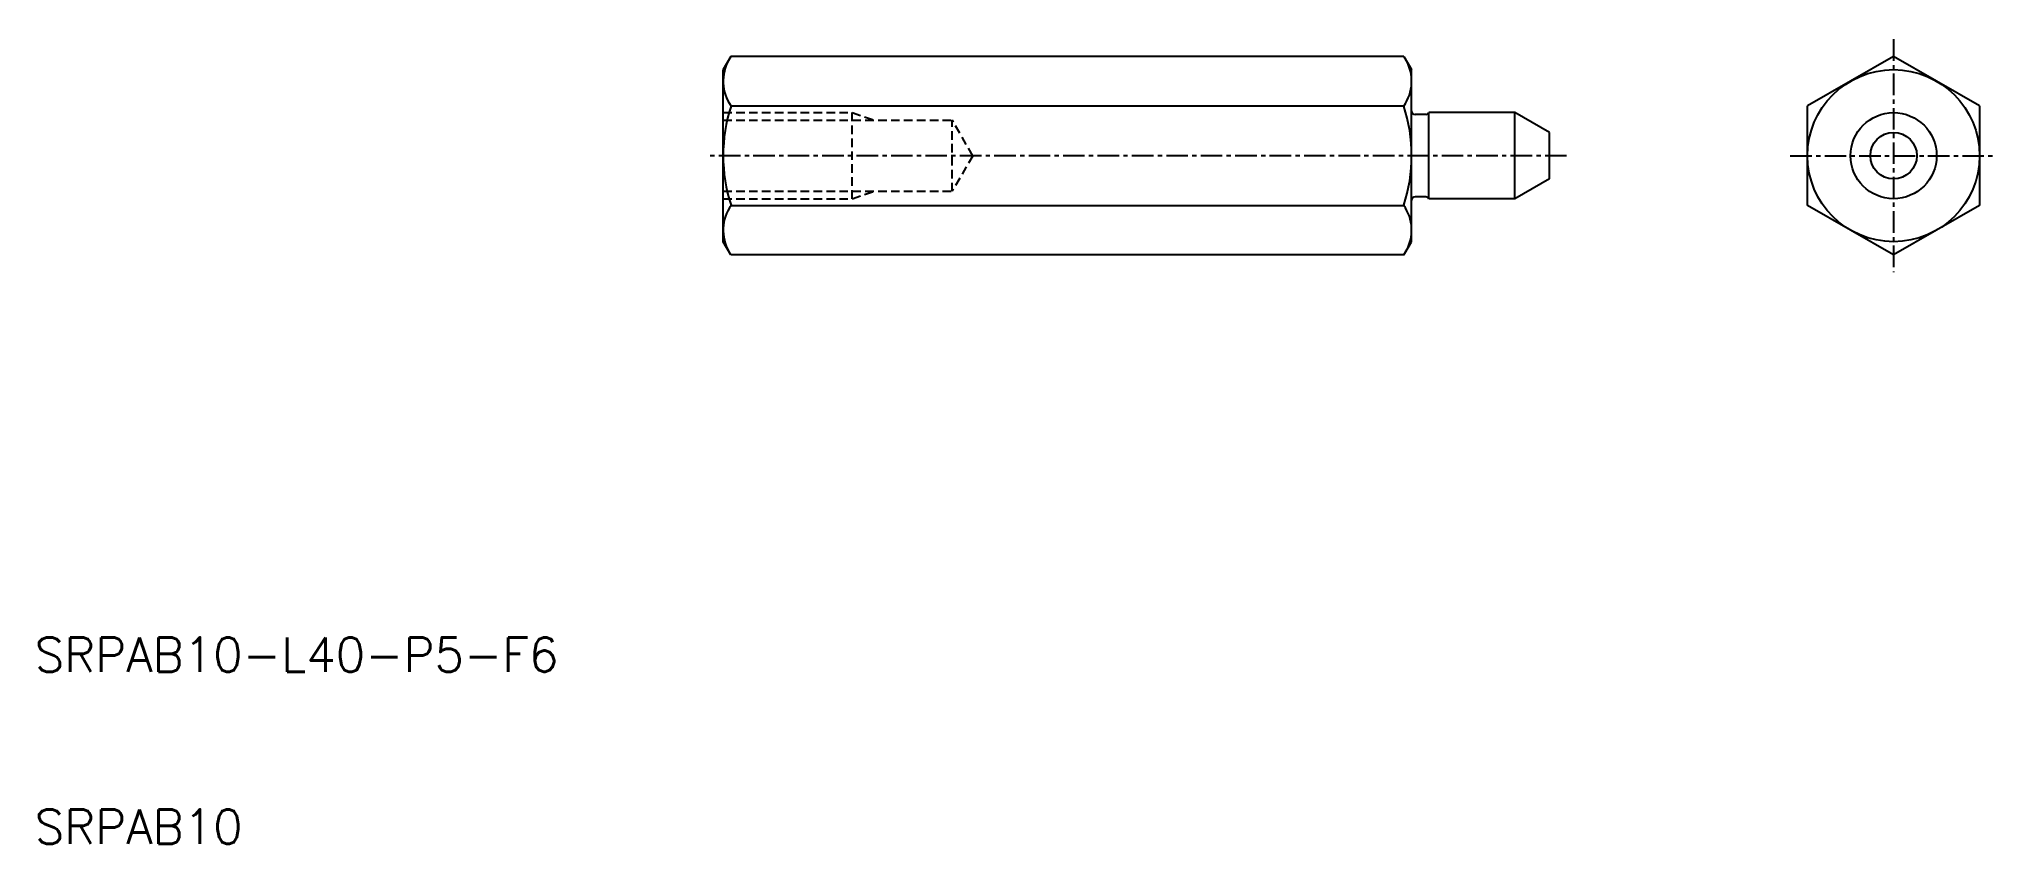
# Model space of a CAD drawing. Extents: x 10 to 124, y 10 to 57.
import ezdxf

# ---------------------------------------------------------------- set-up
doc = ezdxf.new("R2010")
doc.units = 0
doc.linetypes.add('CENTER', pattern=[2, 1.25, -0.25, 0.25, -0.25])
doc.linetypes.add('DASHED', pattern=[0.75, 0.5, -0.25])
doc.layers.get('0').update_dxf_attribs({"linetype": 'CONTINUOUS'})
doc.layers.add('CENTER', color=1, linetype='CENTER')
doc.styles.get("Standard").update_dxf_attribs({"font": 'txt.shx'})

msp = doc.modelspace()

# ---------------------------------------------------------------- linework, layer by layer
at = {"color": 7, "linetype": 'CONTINUOUS'}
for p, q in [((50.45, 55.77), (50, 55)), ((89.55, 55.77), (50.45, 55.77)), ((89.55, 55.77), (90, 55)), ((118, 55.77), (113, 52.89)), ((123, 52.89), (118, 55.77)), ((50, 45), (50, 55)), ((90, 45), (90, 55)), ((120.5, 54.33), (120.5, 54.33)), ((121.75, 53.61), (121.75, 53.61)), ((50.46, 52.89), (89.54, 52.89)), ((90.83, 52.4), (90.2, 52.4)), ((96, 52.5), (91, 52.5)), ((91, 47.5), (91, 52.5)), ((96, 47.5), (96, 52.5)), ((98, 51.35), (96, 52.5)), ((113, 47.11), (113, 52.89)), ((123, 52.89), (123, 47.11)), ((98, 48.65), (98, 51.35)), ((98, 48.65), (96, 47.5)), ((50.46, 47.11), (89.54, 47.11)), ((90.83, 47.6), (90.2, 47.6)), ((96, 47.5), (91, 47.5)), ((118, 44.23), (113, 47.11)), ((123, 47.11), (118, 44.23)), ((50.45, 44.23), (50, 45)), ((89.55, 44.23), (90, 45)), ((89.55, 44.23), (50.45, 44.23))]:
    msp.add_line(p, q, dxfattribs=at)
at = {"color": 3, "linetype": 'DASHED'}
for p, q in [((50, 52.5), (57.5, 52.5)), ((57.5, 47.5), (57.5, 52.5)), ((57.5, 52.5), (58.75, 52.07)), ((50, 52.07), (63.31, 52.07)), ((64.5, 50), (63.31, 52.07)), ((63.31, 47.93), (63.31, 52.07)), ((64.5, 50), (63.31, 47.93)), ((50, 47.93), (63.31, 47.93)), ((57.5, 47.5), (58.75, 47.93)), ((50, 47.5), (57.5, 47.5))]:
    msp.add_line(p, q, dxfattribs=at)
at = {"color": 7, "linetype": 'CONTINUOUS'}
for radius in [5, 2.5, 1.35]:
    msp.add_circle((118, 50), radius, dxfattribs=at)
for centre, radius, start, end in [((52.5, 54.33), 2.5, 150, 215.2644), ((87.5, 54.33), 2.5, 324.7356, 30), ((59.31, 50), 9.31, 161.9404, 198.0596), ((80.69, 50), 9.31, 341.9403, 18.0597), ((90.2, 52.6), 0.2, 180, 270), ((90.83, 52.6), 0.2, 270, 330), ((52.5, 45.67), 2.5, 144.7356, 210), ((87.5, 45.67), 2.5, 330, 35.2644), ((90.2, 47.4), 0.2, 90, 180), ((90.83, 47.4), 0.2, 30, 90)]:
    msp.add_arc(centre, radius, start, end, dxfattribs=at)
at = {"layer": 'CENTER', "color": 1, "linetype": 'CENTER'}
for p, q in [((118, 56.77), (118, 43.23)), ((99, 50), (49, 50)), ((112, 50), (124, 50))]:
    msp.add_line(p, q, dxfattribs=at)

# ---------------------------------------------------------------- texts
at = {"color": 7, "linetype": 'CONTINUOUS'}
for s, p in [('SRPAB10-L40-P5-F6', (10, 20)), ('SRPAB10', (10, 10))]:
    msp.add_text(s, height=2, dxfattribs=at).set_placement(p)

doc.saveas('drawing.dxf')
